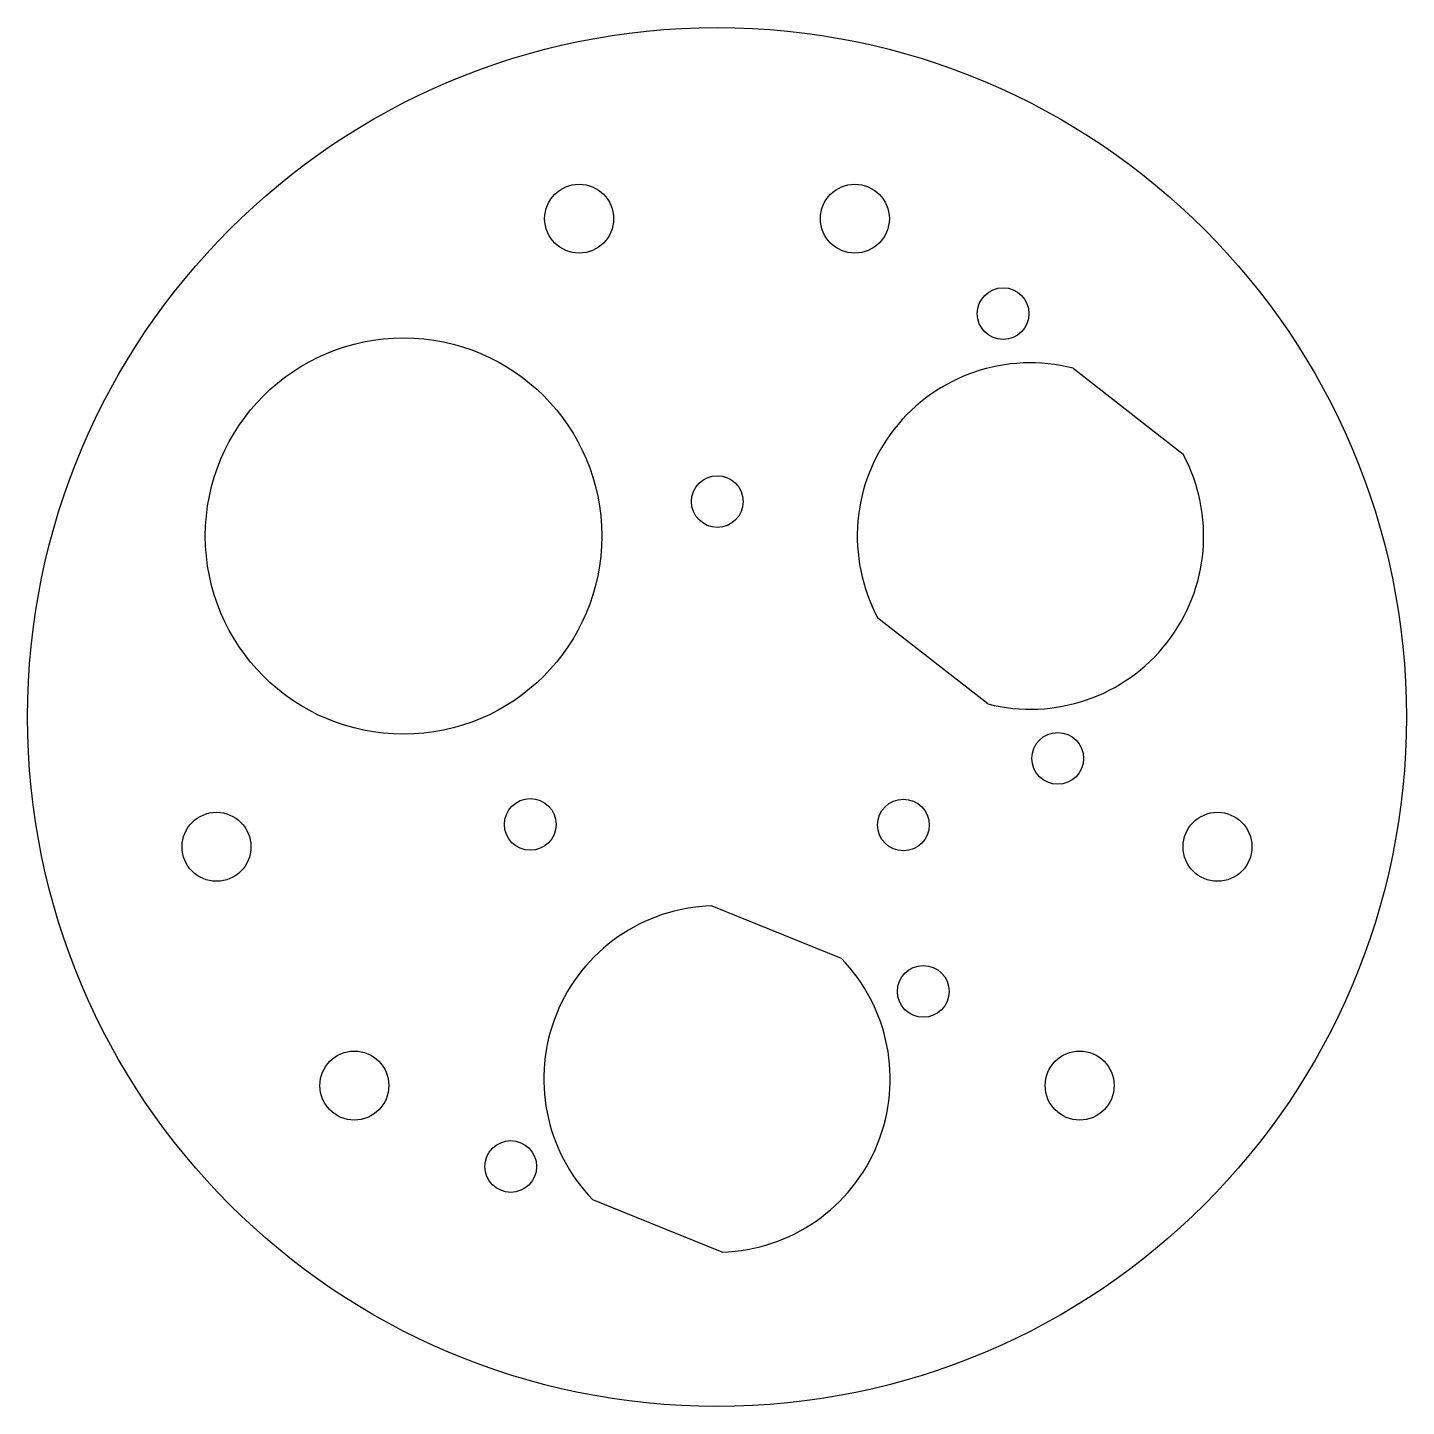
# Model space of a CAD drawing. Header units: millimetres. Extents: x -40 to 40, y -40 to 40.
import ezdxf

# ---------------------------------------------------------------- set-up
doc = ezdxf.new("R2010")
doc.units = ezdxf.units.MM

msp = doc.modelspace()

# ---------------------------------------------------------------- linework, layer by layer
at = {"color": 7, "linetype": 'Continuous', "lineweight": 25}
for p, q in [((20.663, 20.24), (27.038, 15.259)), ((15.71, 0.76), (9.335, 5.741)), ((-0.304, -10.955), (7.197, -13.985)), ((0.304, -31.045), (-7.197, -28.015))]:
    msp.add_line(p, q, dxfattribs=at)
for centre, radius in [((0, 0), 40), ((-8, 28.914), 2), ((8, 28.914), 2), ((16.602, 23.403), 1.5), ((-18.187, 10.5), 11.5), ((0.019, 12.5), 1.5), ((19.771, -2.403), 1.5), ((-10.835, -6.234), 1.5), ((10.816, -6.266), 1.5), ((-29.04, -7.529), 2), ((29.04, -7.529), 2), ((11.967, -15.92), 1.5), ((-21.04, -21.385), 2), ((21.04, -21.385), 2), ((-11.967, -26.08), 1.5)]:
    msp.add_circle(centre, radius, dxfattribs=at)
for centre, start, end in [((18.187, 10.5), 75.73415, 208.26585), ((18.187, 10.5), 255.73415, 28.26585), ((0, -21), 91.73415, 224.26585), ((0, -21), 271.73415, 44.26585)]:
    msp.add_arc(centre, 10.05, start, end, dxfattribs=at)

doc.saveas('drawing.dxf')
